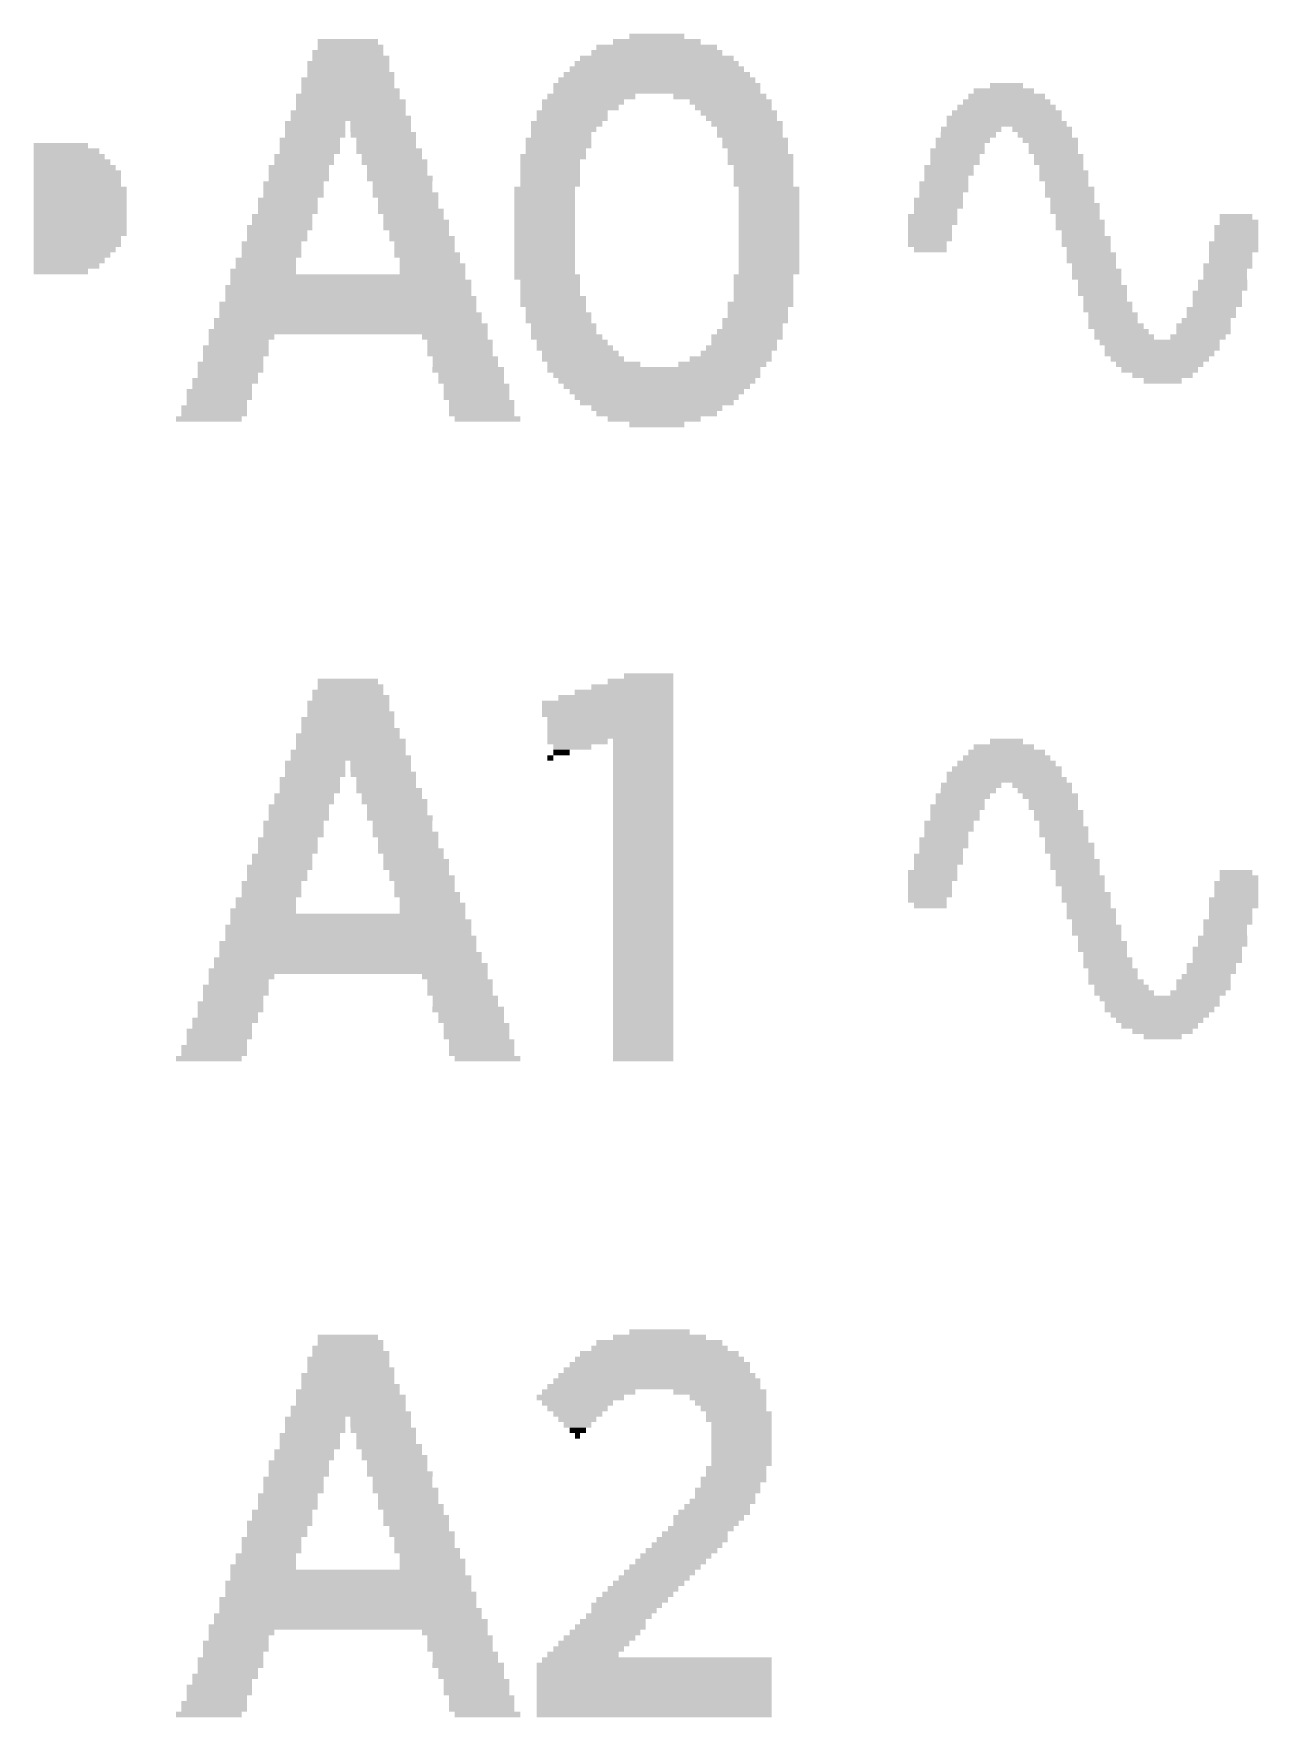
# Model space of a CAD drawing. Extents: x -50 to 50, y -28 to 28.
# Drawn here: x -7.38 to -2.63, y 6.21 to 12.73 of the extents above; entities that cross this region are included whole.
import ezdxf

# ---------------------------------------------------------------- set-up
doc = ezdxf.new("R2010")
doc.units = 0
doc.layers.add('200', color=132, linetype='CONTINUOUS')

# ---------------------------------------------------------------- blocks, each defined once
blk = doc.blocks.new('RECT')
blk.add_solid([(-0.5, -0.5), (0.5, -0.5), (-0.5, 0.5), (0.5, 0.5)])

msp = doc.modelspace()

# ---------------------------------------------------------------- block references
at = {"layer": '200'}
for p, xscale, yscale in [((-4.9632, 12.7212), 0.2134, 0.0211), ((-6.1595, 12.6577), 0.2743, 0.0211), ((-6.1595, 12.7), 0.2337, 0.0213), ((-6.1493, 12.6788), 0.254, 0.0211), ((-4.9632, 12.6577), 0.508, 0.0211), ((-4.9632, 12.6788), 0.4674, 0.0211), ((-4.9632, 12.7), 0.3404, 0.0213), ((-6.1582, 12.6153), 0.3175, 0.0211), ((-6.1582, 12.5942), 0.3175, 0.0211), ((-6.1481, 12.573), 0.3378, 0.0213), ((-6.1481, 12.6365), 0.2972, 0.0213), ((-4.9632, 12.573), 0.7214, 0.0213), ((-4.9632, 12.5942), 0.6756, 0.0211), ((-4.9632, 12.6153), 0.635, 0.0211), ((-4.9632, 12.6365), 0.5944, 0.0213), ((-6.1595, 12.5518), 0.3607, 0.0211), ((-6.1595, 12.5307), 0.3607, 0.0211), ((-6.1493, 12.5095), 0.381, 0.0213), ((-4.9632, 12.5307), 0.8026, 0.0211), ((-4.9632, 12.5095), 0.8026, 0.0213), ((-4.9632, 12.5518), 0.762, 0.0211), ((-3.6195, 12.5095), 0.2337, 0.0213), ((-3.6093, 12.5307), 0.127, 0.0211), ((-6.1595, 12.4883), 0.4013, 0.0211), ((-6.1481, 12.4672), 0.4242, 0.0211), ((-6.1481, 12.446), 0.4242, 0.0213), ((-5.2489, 12.4672), 0.3175, 0.0211), ((-5.2591, 12.446), 0.2972, 0.0213), ((-5.2172, 12.4883), 0.3404, 0.0211), ((-4.7193, 12.4883), 0.3607, 0.0211), ((-4.6774, 12.4672), 0.3175, 0.0211), ((-4.6673, 12.446), 0.2972, 0.0213), ((-3.6093, 12.446), 0.381, 0.0213), ((-3.6081, 12.4672), 0.3378, 0.0211), ((-3.6081, 12.4883), 0.2972, 0.0211), ((-6.2865, 12.3825), 0.2337, 0.0213), ((-6.1481, 12.4037), 0.4648, 0.0211), ((-6.1582, 12.4248), 0.4445, 0.0211), ((-6.0325, 12.3825), 0.2337, 0.0213), ((-5.3124, 12.3825), 0.2769, 0.0213), ((-5.2908, 12.4248), 0.2743, 0.0211), ((-5.2908, 12.4037), 0.2743, 0.0211), ((-4.6457, 12.4248), 0.2946, 0.0211), ((-4.6355, 12.4037), 0.2743, 0.0211), ((-4.6139, 12.3825), 0.2769, 0.0213), ((-3.6081, 12.3825), 0.4648, 0.0213), ((-3.6182, 12.4037), 0.4445, 0.0211), ((-3.6081, 12.4248), 0.4242, 0.0211), ((-6.3068, 12.319), 0.2337, 0.0213), ((-6.2865, 12.3613), 0.2337, 0.0211), ((-6.2865, 12.3402), 0.2337, 0.0211), ((-6.0325, 12.3613), 0.2337, 0.0211), ((-6.0223, 12.3402), 0.254, 0.0211), ((-6.0109, 12.319), 0.2311, 0.0213), ((-5.3442, 12.319), 0.254, 0.0213), ((-5.3238, 12.3613), 0.254, 0.0211), ((-5.334, 12.3402), 0.2337, 0.0211), ((-4.6025, 12.3613), 0.254, 0.0211), ((-4.6025, 12.3402), 0.254, 0.0211), ((-4.5822, 12.319), 0.254, 0.0213), ((-3.7783, 12.319), 0.2108, 0.0213), ((-3.7465, 12.3613), 0.2337, 0.0211), ((-3.7567, 12.3402), 0.2134, 0.0211), ((-3.4709, 12.3613), 0.2311, 0.0211), ((-3.4607, 12.3402), 0.2108, 0.0211), ((-3.4392, 12.319), 0.2134, 0.0213), ((-7.2708, 12.2978), 0.2108, 0.0211), ((-7.2492, 12.2767), 0.254, 0.0211), ((-7.239, 12.2555), 0.2743, 0.0213), ((-6.3284, 12.2555), 0.2311, 0.0213), ((-6.3068, 12.2978), 0.2337, 0.0211), ((-6.3068, 12.2767), 0.2337, 0.0211), ((-6.0109, 12.2978), 0.2311, 0.0211), ((-5.9995, 12.2767), 0.254, 0.0211), ((-5.9893, 12.2555), 0.2337, 0.0213), ((-5.3645, 12.2555), 0.254, 0.0213), ((-5.3442, 12.2978), 0.254, 0.0211), ((-5.3543, 12.2767), 0.2337, 0.0211), ((-4.5822, 12.2978), 0.254, 0.0211), ((-4.572, 12.2767), 0.2337, 0.0211), ((-4.5618, 12.2555), 0.254, 0.0213), ((-3.7986, 12.2767), 0.2108, 0.0211), ((-3.8087, 12.2555), 0.1905, 0.0213), ((-3.7884, 12.2978), 0.1905, 0.0211), ((-3.4277, 12.2978), 0.1905, 0.0211), ((-3.4277, 12.2767), 0.1905, 0.0211), ((-3.4074, 12.2555), 0.1905, 0.0213), ((-7.2276, 12.2343), 0.2972, 0.0211), ((-7.2073, 12.192), 0.3378, 0.0213), ((-7.2174, 12.2132), 0.3175, 0.0211), ((-6.35, 12.2132), 0.2337, 0.0211), ((-6.35, 12.192), 0.2337, 0.0213), ((-6.3284, 12.2343), 0.2311, 0.0211), ((-5.9792, 12.2343), 0.254, 0.0211), ((-5.969, 12.2132), 0.2337, 0.0211), ((-5.969, 12.192), 0.2337, 0.0213), ((-5.3759, 12.2343), 0.2311, 0.0211), ((-5.3759, 12.2132), 0.2311, 0.0211), ((-5.3759, 12.192), 0.2311, 0.0213), ((-4.5618, 12.2343), 0.254, 0.0211), ((-4.5504, 12.2132), 0.2311, 0.0211), ((-4.5504, 12.192), 0.2311, 0.0213), ((-3.8316, 12.2132), 0.1905, 0.0211), ((-3.8316, 12.192), 0.1905, 0.0213), ((-3.8087, 12.2343), 0.1905, 0.0211), ((-3.4074, 12.2343), 0.1905, 0.0211), ((-3.3973, 12.2132), 0.1702, 0.0211), ((-3.3871, 12.192), 0.1905, 0.0213), ((-7.2073, 12.1708), 0.3378, 0.0211), ((-7.2073, 12.1497), 0.3378, 0.0211), ((-7.1958, 12.1285), 0.3607, 0.0213), ((-6.3703, 12.1497), 0.2337, 0.0211), ((-6.3703, 12.1285), 0.2337, 0.0213), ((-6.35, 12.1708), 0.2337, 0.0211), ((-5.9588, 12.1708), 0.254, 0.0211), ((-5.9474, 12.1497), 0.2311, 0.0211), ((-5.9474, 12.1285), 0.2311, 0.0213), ((-5.3975, 12.1285), 0.2337, 0.0213), ((-5.3759, 12.1708), 0.2311, 0.0211), ((-5.3759, 12.1497), 0.2311, 0.0211), ((-4.5504, 12.1708), 0.2311, 0.0211), ((-4.5504, 12.1497), 0.2311, 0.0211), ((-4.5288, 12.1285), 0.2337, 0.0213), ((-3.8519, 12.1497), 0.1905, 0.0211), ((-3.8519, 12.1285), 0.1905, 0.0213), ((-3.8418, 12.1708), 0.1702, 0.0211), ((-3.3871, 12.1708), 0.1905, 0.0211), ((-3.3757, 12.1497), 0.1676, 0.0211), ((-3.3642, 12.1285), 0.1905, 0.0213), ((-7.1958, 12.1073), 0.3607, 0.0211), ((-7.1958, 12.0862), 0.3607, 0.0211), ((-7.1958, 12.065), 0.3607, 0.0213), ((-6.3919, 12.0862), 0.2311, 0.0211), ((-6.3919, 12.065), 0.2311, 0.0213), ((-6.3703, 12.1073), 0.2337, 0.0211), ((-5.936, 12.1073), 0.254, 0.0211), ((-5.9258, 12.0862), 0.2337, 0.0211), ((-5.9258, 12.065), 0.2337, 0.0213), ((-5.3975, 12.1073), 0.2337, 0.0211), ((-5.3975, 12.0862), 0.2337, 0.0211), ((-5.3975, 12.065), 0.2337, 0.0213), ((-4.5288, 12.1073), 0.2337, 0.0211), ((-4.5288, 12.0862), 0.2337, 0.0211), ((-4.5288, 12.065), 0.2337, 0.0213), ((-3.8722, 12.0862), 0.1905, 0.0211), ((-3.8722, 12.065), 0.1905, 0.0213), ((-3.8621, 12.1073), 0.1702, 0.0211), ((-3.3642, 12.1073), 0.1905, 0.0211), ((-3.3541, 12.0862), 0.1702, 0.0211), ((-3.3439, 12.065), 0.1905, 0.0213), ((-7.1958, 12.0438), 0.3607, 0.0211), ((-7.1958, 12.0227), 0.3607, 0.0211), ((-7.1958, 12.0015), 0.3607, 0.0213), ((-6.4135, 12.0227), 0.2337, 0.0211), ((-6.4135, 12.0015), 0.2337, 0.0213), ((-6.3919, 12.0438), 0.2311, 0.0211), ((-5.9157, 12.0438), 0.254, 0.0211), ((-5.9055, 12.0227), 0.2337, 0.0211), ((-5.8953, 12.0015), 0.254, 0.0213), ((-5.3975, 12.0438), 0.2337, 0.0211), ((-5.3975, 12.0227), 0.2337, 0.0211), ((-5.3975, 12.0015), 0.2337, 0.0213), ((-4.5288, 12.0438), 0.2337, 0.0211), ((-4.5288, 12.0227), 0.2337, 0.0211), ((-4.5288, 12.0015), 0.2337, 0.0213), ((-3.8951, 12.0227), 0.1905, 0.0211), ((-3.8951, 12.0015), 0.1905, 0.0213), ((-3.8837, 12.0438), 0.1676, 0.0211), ((-3.3439, 12.0438), 0.1905, 0.0211), ((-3.3338, 12.0227), 0.1702, 0.0211), ((-3.3236, 12.0015), 0.1905, 0.0213), ((-2.7203, 12.0227), 0.127, 0.0211), ((-2.7089, 12.0015), 0.1499, 0.0213), ((-7.2073, 11.938), 0.3378, 0.0213), ((-7.1958, 11.9803), 0.3607, 0.0211), ((-7.1958, 11.9592), 0.3607, 0.0211), ((-6.4237, 11.9803), 0.254, 0.0211), ((-6.4338, 11.9592), 0.2337, 0.0211), ((-6.4338, 11.938), 0.2337, 0.0213), ((-5.8953, 11.9803), 0.254, 0.0211), ((-5.8725, 11.938), 0.254, 0.0213), ((-5.8839, 11.9592), 0.2311, 0.0211), ((-5.3975, 11.9803), 0.2337, 0.0211), ((-5.3975, 11.9592), 0.2337, 0.0211), ((-5.3975, 11.938), 0.2337, 0.0213), ((-4.5288, 11.9803), 0.2337, 0.0211), ((-4.5288, 11.9592), 0.2337, 0.0211), ((-4.5288, 11.938), 0.2337, 0.0213), ((-3.9053, 11.9803), 0.1702, 0.0211), ((-3.9053, 11.9592), 0.1702, 0.0211), ((-3.9053, 11.938), 0.1702, 0.0213), ((-3.3236, 11.9803), 0.1905, 0.0211), ((-3.3122, 11.9592), 0.1676, 0.0211), ((-3.3007, 11.938), 0.1905, 0.0213), ((-2.7191, 11.9803), 0.1702, 0.0211), ((-2.7191, 11.9592), 0.1702, 0.0211), ((-2.7191, 11.938), 0.1702, 0.0213), ((-7.2073, 11.9168), 0.3378, 0.0211), ((-7.2276, 11.8745), 0.2972, 0.0213), ((-7.2174, 11.8957), 0.3175, 0.0211), ((-6.4554, 11.9168), 0.2311, 0.0211), ((-6.4554, 11.8957), 0.2311, 0.0211), ((-6.4554, 11.8745), 0.2311, 0.0213), ((-5.8623, 11.9168), 0.2337, 0.0211), ((-5.8623, 11.8957), 0.2337, 0.0211), ((-5.8522, 11.8745), 0.254, 0.0213), ((-5.3975, 11.9168), 0.2337, 0.0211), ((-5.3975, 11.8957), 0.2337, 0.0211), ((-5.3975, 11.8745), 0.2337, 0.0213), ((-4.5288, 11.9168), 0.2337, 0.0211), ((-4.5288, 11.8957), 0.2337, 0.0211), ((-4.5288, 11.8745), 0.2337, 0.0213), ((-3.9154, 11.9168), 0.1499, 0.0211), ((-3.904, 11.8957), 0.127, 0.0211), ((-3.3007, 11.9168), 0.1905, 0.0211), ((-3.2906, 11.8957), 0.1702, 0.0211), ((-3.2804, 11.8745), 0.1905, 0.0213), ((-2.7292, 11.9168), 0.1905, 0.0211), ((-2.7292, 11.8957), 0.1905, 0.0211), ((-2.7407, 11.8745), 0.1676, 0.0213), ((-7.2492, 11.8322), 0.254, 0.0211), ((-7.2708, 11.811), 0.2108, 0.0213), ((-7.239, 11.8533), 0.2743, 0.0211), ((-6.4872, 11.811), 0.254, 0.0213), ((-6.1595, 11.7898), 0.9093, 0.0211), ((-6.477, 11.8533), 0.2337, 0.0211), ((-6.477, 11.8322), 0.2337, 0.0211), ((-5.842, 11.8533), 0.2337, 0.0211), ((-5.8318, 11.8322), 0.254, 0.0211), ((-5.8318, 11.811), 0.254, 0.0213), ((-5.3975, 11.8533), 0.2337, 0.0211), ((-5.3975, 11.8322), 0.2337, 0.0211), ((-5.3975, 11.811), 0.2337, 0.0213), ((-5.3873, 11.7898), 0.254, 0.0211), ((-4.5504, 11.7898), 0.2311, 0.0211), ((-4.5288, 11.8533), 0.2337, 0.0211), ((-4.5288, 11.8322), 0.2337, 0.0211), ((-4.5288, 11.811), 0.2337, 0.0213), ((-3.2804, 11.8533), 0.1905, 0.0211), ((-3.2703, 11.8322), 0.1702, 0.0211), ((-3.2601, 11.811), 0.1905, 0.0213), ((-3.2601, 11.7898), 0.1905, 0.0211), ((-2.7521, 11.8322), 0.1905, 0.0211), ((-2.7623, 11.811), 0.1702, 0.0213), ((-2.7623, 11.7898), 0.1702, 0.0211), ((-2.7407, 11.8533), 0.1676, 0.0211), ((-6.1582, 11.7475), 0.9525, 0.0213), ((-6.1582, 11.7263), 0.9525, 0.0211), ((-6.1481, 11.7687), 0.9322, 0.0211), ((-5.3759, 11.7687), 0.2311, 0.0211), ((-5.3759, 11.7475), 0.2311, 0.0213), ((-5.3759, 11.7263), 0.2311, 0.0211), ((-4.5504, 11.7687), 0.2311, 0.0211), ((-4.5504, 11.7475), 0.2311, 0.0213), ((-4.5504, 11.7263), 0.2311, 0.0211), ((-3.2487, 11.7687), 0.1676, 0.0211), ((-3.2372, 11.7475), 0.1905, 0.0213), ((-3.2372, 11.7263), 0.1905, 0.0211), ((-2.7927, 11.7263), 0.1905, 0.0211), ((-2.7724, 11.7687), 0.1905, 0.0211), ((-2.7724, 11.7475), 0.1905, 0.0213), ((-6.1595, 11.684), 0.9957, 0.0213), ((-6.1595, 11.6628), 0.9957, 0.0211), ((-6.1481, 11.7052), 0.9728, 0.0211), ((-5.3645, 11.7052), 0.254, 0.0211), ((-5.3645, 11.684), 0.254, 0.0213), ((-5.3543, 11.6628), 0.2337, 0.0211), ((-4.572, 11.6628), 0.2337, 0.0211), ((-4.5618, 11.684), 0.254, 0.0213), ((-4.5504, 11.7052), 0.2311, 0.0211), ((-3.2271, 11.7052), 0.1702, 0.0211), ((-3.2169, 11.684), 0.1905, 0.0213), ((-3.2169, 11.6628), 0.1905, 0.0211), ((-2.8156, 11.6628), 0.1905, 0.0211), ((-2.7927, 11.7052), 0.1905, 0.0211), ((-2.7927, 11.684), 0.1905, 0.0213), ((-6.1595, 11.6205), 1.0363, 0.0213), ((-6.1481, 11.5993), 1.0592, 0.0211), ((-6.1493, 11.6417), 1.016, 0.0211), ((-5.3442, 11.6417), 0.254, 0.0211), ((-5.3442, 11.6205), 0.254, 0.0213), ((-5.3238, 11.5993), 0.254, 0.0211), ((-4.5822, 11.6205), 0.254, 0.0213), ((-4.5923, 11.5993), 0.2337, 0.0211), ((-4.572, 11.6417), 0.2337, 0.0211), ((-3.1966, 11.6417), 0.1905, 0.0211), ((-3.1966, 11.6205), 0.1905, 0.0213), ((-3.1852, 11.5993), 0.2134, 0.0211), ((-2.8461, 11.5993), 0.2108, 0.0211), ((-2.8359, 11.6205), 0.1905, 0.0213), ((-2.8156, 11.6417), 0.1905, 0.0211), ((-6.571, 11.557), 0.254, 0.0213), ((-6.1582, 11.5782), 1.0795, 0.0211), ((-6.5824, 11.5358), 0.2311, 0.0211), ((-5.7455, 11.557), 0.254, 0.0213), ((-5.7252, 11.5358), 0.254, 0.0211), ((-5.3238, 11.5782), 0.254, 0.0211), ((-5.3124, 11.557), 0.2769, 0.0213), ((-5.2908, 11.5358), 0.2743, 0.0211), ((-4.6139, 11.557), 0.2769, 0.0213), ((-4.6253, 11.5358), 0.254, 0.0211), ((-4.6025, 11.5782), 0.254, 0.0211), ((-3.1636, 11.5782), 0.2108, 0.0211), ((-3.1534, 11.557), 0.2311, 0.0213), ((-3.0163, 11.5358), 0.4648, 0.0211), ((-2.8677, 11.557), 0.2134, 0.0213), ((-2.8461, 11.5782), 0.2108, 0.0211), ((-6.604, 11.4723), 0.2337, 0.0211), ((-6.5938, 11.5147), 0.254, 0.0211), ((-6.5938, 11.4935), 0.254, 0.0213), ((-5.7252, 11.5147), 0.254, 0.0211), ((-5.7252, 11.4935), 0.254, 0.0213), ((-5.7048, 11.4723), 0.254, 0.0211), ((-5.2807, 11.5147), 0.2946, 0.0211), ((-5.2591, 11.4935), 0.2972, 0.0213), ((-5.2489, 11.4723), 0.3175, 0.0211), ((-4.6774, 11.4723), 0.3175, 0.0211), ((-4.6558, 11.4935), 0.2743, 0.0213), ((-4.6355, 11.5147), 0.2743, 0.0211), ((-3.0163, 11.4935), 0.4242, 0.0213), ((-3.0061, 11.5147), 0.4445, 0.0211), ((-3.015, 11.4723), 0.381, 0.0211), ((-6.6142, 11.4512), 0.254, 0.0211), ((-6.6142, 11.43), 0.254, 0.0213), ((-6.6243, 11.4088), 0.2337, 0.0211), ((-5.7048, 11.4512), 0.254, 0.0211), ((-5.6934, 11.43), 0.2769, 0.0213), ((-5.682, 11.4088), 0.254, 0.0211), ((-5.207, 11.4512), 0.3607, 0.0211), ((-4.9746, 11.43), 0.8255, 0.0213), ((-4.9632, 11.4088), 0.8026, 0.0211), ((-4.7092, 11.4512), 0.3404, 0.0211), ((-3.0163, 11.4512), 0.3378, 0.0211), ((-3.0163, 11.43), 0.2972, 0.0213), ((-3.0048, 11.4088), 0.2337, 0.0211), ((-6.6573, 11.3453), 0.254, 0.0211), ((-6.6345, 11.3877), 0.254, 0.0211), ((-6.6459, 11.3665), 0.2311, 0.0213), ((-5.682, 11.3877), 0.254, 0.0211), ((-5.6617, 11.3665), 0.254, 0.0213), ((-5.6617, 11.3453), 0.254, 0.0211), ((-4.9632, 11.3877), 0.762, 0.0211), ((-4.9632, 11.3665), 0.7214, 0.0213), ((-4.9632, 11.3453), 0.6756, 0.0211), ((-3.0048, 11.3877), 0.1473, 0.0211), ((-6.6777, 11.2818), 0.254, 0.0211), ((-6.6675, 11.303), 0.2337, 0.0213), ((-6.6573, 11.3242), 0.254, 0.0211), ((-5.6617, 11.3242), 0.254, 0.0211), ((-5.6413, 11.303), 0.254, 0.0213), ((-5.6413, 11.2818), 0.254, 0.0211), ((-4.9632, 11.3242), 0.635, 0.0211), ((-4.9632, 11.303), 0.5944, 0.0213), ((-4.9632, 11.2818), 0.508, 0.0211), ((-6.698, 11.2395), 0.254, 0.0213), ((-6.6777, 11.2607), 0.254, 0.0211), ((-5.6413, 11.2607), 0.254, 0.0211), ((-5.6185, 11.2395), 0.254, 0.0213), ((-4.9632, 11.2607), 0.4674, 0.0211), ((-4.9733, 11.2395), 0.3607, 0.0213), ((-4.9632, 11.2183), 0.2134, 0.0211), ((-4.9949, 10.2447), 0.1905, 0.0211), ((-6.1595, 10.1812), 0.2743, 0.0211), ((-6.1481, 10.16), 0.2972, 0.0213), ((-6.1595, 10.2235), 0.2337, 0.0213), ((-6.1493, 10.2023), 0.254, 0.0211), ((-5.1219, 10.16), 0.4445, 0.0213), ((-5.0902, 10.1812), 0.381, 0.0211), ((-5.0584, 10.2023), 0.3175, 0.0211), ((-5.0267, 10.2235), 0.254, 0.0213), ((-6.1582, 10.1388), 0.3175, 0.0211), ((-6.1582, 10.1177), 0.3175, 0.0211), ((-6.1481, 10.0965), 0.3378, 0.0213), ((-5.1537, 10.1388), 0.508, 0.0211), ((-5.1537, 10.1177), 0.508, 0.0211), ((-5.1537, 10.0965), 0.508, 0.0213), ((-6.1595, 10.0753), 0.3607, 0.0211), ((-6.1595, 10.0542), 0.3607, 0.0211), ((-6.1493, 10.033), 0.381, 0.0213), ((-5.1435, 10.0753), 0.4877, 0.0211), ((-5.1435, 10.0542), 0.4877, 0.0211), ((-5.1435, 10.033), 0.4877, 0.0213), ((-6.1595, 10.0118), 0.4013, 0.0211), ((-6.1481, 9.9907), 0.4242, 0.0211), ((-6.1481, 9.9695), 0.4242, 0.0213), ((-5.1435, 10.0118), 0.4877, 0.0211), ((-5.2705, 9.9907), 0.2337, 0.0211), ((-5.2908, 9.9695), 0.1473, 0.0213), ((-5.0165, 9.9907), 0.2337, 0.0211), ((-5.0165, 9.9695), 0.2337, 0.0213), ((-3.6195, 9.9695), 0.2337, 0.0213), ((-3.6093, 9.9907), 0.127, 0.0211), ((-6.2865, 9.906), 0.2337, 0.0213), ((-6.1481, 9.9272), 0.4648, 0.0211), ((-6.1582, 9.9483), 0.4445, 0.0211), ((-6.0325, 9.906), 0.2337, 0.0213), ((-5.3759, 9.9272), 0.0229, 0.0211), ((-5.3327, 9.9483), 0.0635, 0.0211), ((-5.0165, 9.9483), 0.2337, 0.0211), ((-5.0165, 9.9272), 0.2337, 0.0211), ((-5.0165, 9.906), 0.2337, 0.0213), ((-3.6093, 9.906), 0.381, 0.0213), ((-3.6081, 9.9272), 0.3378, 0.0211), ((-3.6081, 9.9483), 0.2972, 0.0211), ((-6.3068, 9.8425), 0.2337, 0.0213), ((-6.2865, 9.8848), 0.2337, 0.0211), ((-6.2865, 9.8637), 0.2337, 0.0211), ((-6.0325, 9.8848), 0.2337, 0.0211), ((-6.0223, 9.8637), 0.254, 0.0211), ((-6.0109, 9.8425), 0.2311, 0.0213), ((-5.0165, 9.8848), 0.2337, 0.0211), ((-5.0165, 9.8637), 0.2337, 0.0211), ((-5.0165, 9.8425), 0.2337, 0.0213), ((-3.6081, 9.8425), 0.4648, 0.0213), ((-3.6182, 9.8637), 0.4445, 0.0211), ((-3.6081, 9.8848), 0.4242, 0.0211), ((-6.3284, 9.779), 0.2311, 0.0213), ((-6.3068, 9.8213), 0.2337, 0.0211), ((-6.3068, 9.8002), 0.2337, 0.0211), ((-6.0109, 9.8213), 0.2311, 0.0211), ((-5.9995, 9.8002), 0.254, 0.0211), ((-5.9893, 9.779), 0.2337, 0.0213), ((-5.0165, 9.8213), 0.2337, 0.0211), ((-5.0165, 9.8002), 0.2337, 0.0211), ((-5.0165, 9.779), 0.2337, 0.0213), ((-3.7783, 9.779), 0.2108, 0.0213), ((-3.7465, 9.8213), 0.2337, 0.0211), ((-3.7567, 9.8002), 0.2134, 0.0211), ((-3.4709, 9.8213), 0.2311, 0.0211), ((-3.4607, 9.8002), 0.2108, 0.0211), ((-3.4392, 9.779), 0.2134, 0.0213), ((-6.35, 9.7367), 0.2337, 0.0211), ((-6.35, 9.7155), 0.2337, 0.0213), ((-6.3284, 9.7578), 0.2311, 0.0211), ((-5.9792, 9.7578), 0.254, 0.0211), ((-5.969, 9.7367), 0.2337, 0.0211), ((-5.969, 9.7155), 0.2337, 0.0213), ((-5.0165, 9.7578), 0.2337, 0.0211), ((-5.0165, 9.7367), 0.2337, 0.0211), ((-5.0165, 9.7155), 0.2337, 0.0213), ((-3.7986, 9.7367), 0.2108, 0.0211), ((-3.8087, 9.7155), 0.1905, 0.0213), ((-3.7884, 9.7578), 0.1905, 0.0211), ((-3.4277, 9.7578), 0.1905, 0.0211), ((-3.4277, 9.7367), 0.1905, 0.0211), ((-3.4074, 9.7155), 0.1905, 0.0213), ((-6.3703, 9.6732), 0.2337, 0.0211), ((-6.3703, 9.652), 0.2337, 0.0213), ((-6.35, 9.6943), 0.2337, 0.0211), ((-5.9588, 9.6943), 0.254, 0.0211), ((-5.9474, 9.6732), 0.2311, 0.0211), ((-5.9474, 9.652), 0.2311, 0.0213), ((-5.0165, 9.6943), 0.2337, 0.0211), ((-5.0165, 9.6732), 0.2337, 0.0211), ((-5.0165, 9.652), 0.2337, 0.0213), ((-3.8316, 9.6732), 0.1905, 0.0211), ((-3.8316, 9.652), 0.1905, 0.0213), ((-3.8087, 9.6943), 0.1905, 0.0211), ((-3.4074, 9.6943), 0.1905, 0.0211), ((-3.3973, 9.6732), 0.1702, 0.0211), ((-3.3871, 9.652), 0.1905, 0.0213), ((-6.3919, 9.6097), 0.2311, 0.0211), ((-6.3919, 9.5885), 0.2311, 0.0213), ((-6.3703, 9.6308), 0.2337, 0.0211), ((-5.936, 9.6308), 0.254, 0.0211), ((-5.9258, 9.6097), 0.2337, 0.0211), ((-5.9258, 9.5885), 0.2337, 0.0213), ((-5.0165, 9.6308), 0.2337, 0.0211), ((-5.0165, 9.6097), 0.2337, 0.0211), ((-5.0165, 9.5885), 0.2337, 0.0213), ((-3.8519, 9.6097), 0.1905, 0.0211), ((-3.8519, 9.5885), 0.1905, 0.0213), ((-3.8418, 9.6308), 0.1702, 0.0211), ((-3.3871, 9.6308), 0.1905, 0.0211), ((-3.3757, 9.6097), 0.1676, 0.0211), ((-3.3642, 9.5885), 0.1905, 0.0213), ((-6.4135, 9.5462), 0.2337, 0.0211), ((-6.4135, 9.525), 0.2337, 0.0213), ((-6.3919, 9.5673), 0.2311, 0.0211), ((-5.9157, 9.5673), 0.254, 0.0211), ((-5.9055, 9.5462), 0.2337, 0.0211), ((-5.8953, 9.525), 0.254, 0.0213), ((-5.0165, 9.5673), 0.2337, 0.0211), ((-5.0165, 9.5462), 0.2337, 0.0211), ((-5.0165, 9.525), 0.2337, 0.0213), ((-3.8722, 9.5462), 0.1905, 0.0211), ((-3.8722, 9.525), 0.1905, 0.0213), ((-3.8621, 9.5673), 0.1702, 0.0211), ((-3.3642, 9.5673), 0.1905, 0.0211), ((-3.3541, 9.5462), 0.1702, 0.0211), ((-3.3439, 9.525), 0.1905, 0.0213), ((-6.4237, 9.5038), 0.254, 0.0211), ((-6.4338, 9.4827), 0.2337, 0.0211), ((-6.4338, 9.4615), 0.2337, 0.0213), ((-5.8953, 9.5038), 0.254, 0.0211), ((-5.8725, 9.4615), 0.254, 0.0213), ((-5.8839, 9.4827), 0.2311, 0.0211), ((-5.0165, 9.5038), 0.2337, 0.0211), ((-5.0165, 9.4827), 0.2337, 0.0211), ((-5.0165, 9.4615), 0.2337, 0.0213), ((-3.8951, 9.4827), 0.1905, 0.0211), ((-3.8951, 9.4615), 0.1905, 0.0213), ((-3.8837, 9.5038), 0.1676, 0.0211), ((-3.3439, 9.5038), 0.1905, 0.0211), ((-3.3338, 9.4827), 0.1702, 0.0211), ((-3.3236, 9.4615), 0.1905, 0.0213), ((-2.7203, 9.4827), 0.127, 0.0211), ((-2.7089, 9.4615), 0.1499, 0.0213), ((-6.4554, 9.4403), 0.2311, 0.0211), ((-6.4554, 9.4192), 0.2311, 0.0211), ((-6.4554, 9.398), 0.2311, 0.0213), ((-5.8623, 9.4403), 0.2337, 0.0211), ((-5.8623, 9.4192), 0.2337, 0.0211), ((-5.8522, 9.398), 0.254, 0.0213), ((-5.0165, 9.4403), 0.2337, 0.0211), ((-5.0165, 9.4192), 0.2337, 0.0211), ((-5.0165, 9.398), 0.2337, 0.0213), ((-3.9053, 9.4403), 0.1702, 0.0211), ((-3.9053, 9.4192), 0.1702, 0.0211), ((-3.9053, 9.398), 0.1702, 0.0213), ((-3.3236, 9.4403), 0.1905, 0.0211), ((-3.3122, 9.4192), 0.1676, 0.0211), ((-3.3007, 9.398), 0.1905, 0.0213), ((-2.7191, 9.4403), 0.1702, 0.0211), ((-2.7191, 9.4192), 0.1702, 0.0211), ((-2.7191, 9.398), 0.1702, 0.0213), ((-6.4872, 9.3345), 0.254, 0.0213), ((-6.1595, 9.3133), 0.9093, 0.0211), ((-6.477, 9.3768), 0.2337, 0.0211), ((-6.477, 9.3557), 0.2337, 0.0211), ((-5.842, 9.3768), 0.2337, 0.0211), ((-5.8318, 9.3557), 0.254, 0.0211), ((-5.8318, 9.3345), 0.254, 0.0213), ((-5.0165, 9.3768), 0.2337, 0.0211), ((-5.0165, 9.3557), 0.2337, 0.0211), ((-5.0165, 9.3345), 0.2337, 0.0213), ((-5.0165, 9.3133), 0.2337, 0.0211), ((-3.9154, 9.3768), 0.1499, 0.0211), ((-3.904, 9.3557), 0.127, 0.0211), ((-3.3007, 9.3768), 0.1905, 0.0211), ((-3.2906, 9.3557), 0.1702, 0.0211), ((-3.2804, 9.3345), 0.1905, 0.0213), ((-3.2804, 9.3133), 0.1905, 0.0211), ((-2.7292, 9.3768), 0.1905, 0.0211), ((-2.7292, 9.3557), 0.1905, 0.0211), ((-2.7407, 9.3345), 0.1676, 0.0213), ((-2.7407, 9.3133), 0.1676, 0.0211), ((-6.1582, 9.271), 0.9525, 0.0213), ((-6.1582, 9.2498), 0.9525, 0.0211), ((-6.1481, 9.2922), 0.9322, 0.0211), ((-5.0165, 9.2922), 0.2337, 0.0211), ((-5.0165, 9.271), 0.2337, 0.0213), ((-5.0165, 9.2498), 0.2337, 0.0211), ((-3.2703, 9.2922), 0.1702, 0.0211), ((-3.2601, 9.271), 0.1905, 0.0213), ((-3.2601, 9.2498), 0.1905, 0.0211), ((-2.7521, 9.2922), 0.1905, 0.0211), ((-2.7623, 9.271), 0.1702, 0.0213), ((-2.7623, 9.2498), 0.1702, 0.0211), ((-6.1595, 9.2075), 0.9957, 0.0213), ((-6.1595, 9.1863), 0.9957, 0.0211), ((-6.1481, 9.2287), 0.9728, 0.0211), ((-5.0165, 9.2287), 0.2337, 0.0211), ((-5.0165, 9.2075), 0.2337, 0.0213), ((-5.0165, 9.1863), 0.2337, 0.0211), ((-3.2487, 9.2287), 0.1676, 0.0211), ((-3.2372, 9.2075), 0.1905, 0.0213), ((-3.2372, 9.1863), 0.1905, 0.0211), ((-2.7927, 9.1863), 0.1905, 0.0211), ((-2.7724, 9.2287), 0.1905, 0.0211), ((-2.7724, 9.2075), 0.1905, 0.0213), ((-6.1595, 9.144), 1.0363, 0.0213), ((-6.1481, 9.1228), 1.0592, 0.0211), ((-6.1493, 9.1652), 1.016, 0.0211), ((-5.0165, 9.1652), 0.2337, 0.0211), ((-5.0165, 9.144), 0.2337, 0.0213), ((-5.0165, 9.1228), 0.2337, 0.0211), ((-3.2271, 9.1652), 0.1702, 0.0211), ((-3.2169, 9.144), 0.1905, 0.0213), ((-3.2169, 9.1228), 0.1905, 0.0211), ((-2.8156, 9.1228), 0.1905, 0.0211), ((-2.7927, 9.1652), 0.1905, 0.0211), ((-2.7927, 9.144), 0.1905, 0.0213), ((-6.571, 9.0805), 0.254, 0.0213), ((-6.1582, 9.1017), 1.0795, 0.0211), ((-6.5824, 9.0593), 0.2311, 0.0211), ((-5.7455, 9.0805), 0.254, 0.0213), ((-5.7252, 9.0593), 0.254, 0.0211), ((-5.0165, 9.1017), 0.2337, 0.0211), ((-5.0165, 9.0805), 0.2337, 0.0213), ((-5.0165, 9.0593), 0.2337, 0.0211), ((-3.1966, 9.1017), 0.1905, 0.0211), ((-3.1966, 9.0805), 0.1905, 0.0213), ((-3.1852, 9.0593), 0.2134, 0.0211), ((-2.8461, 9.0593), 0.2108, 0.0211), ((-2.8359, 9.0805), 0.1905, 0.0213), ((-2.8156, 9.1017), 0.1905, 0.0211), ((-6.604, 8.9958), 0.2337, 0.0211), ((-6.5938, 9.0382), 0.254, 0.0211), ((-6.5938, 9.017), 0.254, 0.0213), ((-5.7252, 9.0382), 0.254, 0.0211), ((-5.7252, 9.017), 0.254, 0.0213), ((-5.7048, 8.9958), 0.254, 0.0211), ((-5.0165, 9.0382), 0.2337, 0.0211), ((-5.0165, 9.017), 0.2337, 0.0213), ((-5.0165, 8.9958), 0.2337, 0.0211), ((-3.1636, 9.0382), 0.2108, 0.0211), ((-3.1534, 9.017), 0.2311, 0.0213), ((-3.0163, 8.9958), 0.4648, 0.0211), ((-2.8677, 9.017), 0.2134, 0.0213), ((-2.8461, 9.0382), 0.2108, 0.0211), ((-6.6142, 8.9747), 0.254, 0.0211), ((-6.6142, 8.9535), 0.254, 0.0213), ((-6.6243, 8.9323), 0.2337, 0.0211), ((-5.7048, 8.9747), 0.254, 0.0211), ((-5.6934, 8.9535), 0.2769, 0.0213), ((-5.682, 8.9323), 0.254, 0.0211), ((-5.0165, 8.9747), 0.2337, 0.0211), ((-5.0165, 8.9535), 0.2337, 0.0213), ((-5.0165, 8.9323), 0.2337, 0.0211), ((-3.0163, 8.9535), 0.4242, 0.0213), ((-3.0061, 8.9747), 0.4445, 0.0211), ((-3.015, 8.9323), 0.381, 0.0211), ((-6.6573, 8.8688), 0.254, 0.0211), ((-6.6345, 8.9112), 0.254, 0.0211), ((-6.6459, 8.89), 0.2311, 0.0213), ((-5.682, 8.9112), 0.254, 0.0211), ((-5.6617, 8.89), 0.254, 0.0213), ((-5.6617, 8.8688), 0.254, 0.0211), ((-5.0165, 8.9112), 0.2337, 0.0211), ((-5.0165, 8.89), 0.2337, 0.0213), ((-5.0165, 8.8688), 0.2337, 0.0211), ((-3.0163, 8.9112), 0.3378, 0.0211), ((-3.0163, 8.89), 0.2972, 0.0213), ((-3.0048, 8.8688), 0.2337, 0.0211), ((-6.6777, 8.8053), 0.254, 0.0211), ((-6.6675, 8.8265), 0.2337, 0.0213), ((-6.6573, 8.8477), 0.254, 0.0211), ((-5.6617, 8.8477), 0.254, 0.0211), ((-5.6413, 8.8265), 0.254, 0.0213), ((-5.6413, 8.8053), 0.254, 0.0211), ((-5.0165, 8.8477), 0.2337, 0.0211), ((-5.0165, 8.8265), 0.2337, 0.0213), ((-5.0165, 8.8053), 0.2337, 0.0211), ((-3.0048, 8.8477), 0.1473, 0.0211), ((-6.698, 8.763), 0.254, 0.0213), ((-6.6777, 8.7842), 0.254, 0.0211), ((-5.6413, 8.7842), 0.254, 0.0211), ((-5.6185, 8.763), 0.254, 0.0213), ((-5.0165, 8.7842), 0.2337, 0.0211), ((-5.0165, 8.763), 0.2337, 0.0213), ((-6.1595, 7.6835), 0.2337, 0.0213), ((-4.953, 7.6835), 0.3607, 0.0213), ((-4.953, 7.7047), 0.2337, 0.0211), ((-6.1595, 7.6412), 0.2743, 0.0211), ((-6.1481, 7.62), 0.2972, 0.0213), ((-6.1493, 7.6623), 0.254, 0.0211), ((-4.953, 7.62), 0.6147, 0.0213), ((-4.953, 7.6412), 0.5283, 0.0211), ((-4.953, 7.6623), 0.4877, 0.0211), ((-6.1582, 7.5988), 0.3175, 0.0211), ((-6.1582, 7.5777), 0.3175, 0.0211), ((-6.1481, 7.5565), 0.3378, 0.0213), ((-4.9632, 7.5565), 0.7214, 0.0213), ((-4.9517, 7.5777), 0.6985, 0.0211), ((-4.953, 7.5988), 0.6553, 0.0211), ((-6.1595, 7.5353), 0.3607, 0.0211), ((-6.1595, 7.5142), 0.3607, 0.0211), ((-6.1493, 7.493), 0.381, 0.0213), ((-4.9746, 7.493), 0.8255, 0.0213), ((-4.9632, 7.5142), 0.8026, 0.0211), ((-4.9632, 7.5353), 0.762, 0.0211), ((-6.1595, 7.4718), 0.4013, 0.0211), ((-6.1481, 7.4507), 0.4242, 0.0211), ((-6.1481, 7.4295), 0.4242, 0.0213), ((-5.2591, 7.4507), 0.3378, 0.0211), ((-5.2705, 7.4295), 0.2743, 0.0213), ((-5.2273, 7.4718), 0.3607, 0.0211), ((-4.7193, 7.4718), 0.3607, 0.0211), ((-4.6876, 7.4507), 0.2972, 0.0211), ((-4.6774, 7.4295), 0.2769, 0.0213), ((-6.2865, 7.366), 0.2337, 0.0213), ((-6.1481, 7.3872), 0.4648, 0.0211), ((-6.1582, 7.4083), 0.4445, 0.0211), ((-6.0325, 7.366), 0.2337, 0.0213), ((-5.2705, 7.4083), 0.2337, 0.0211), ((-5.2692, 7.3872), 0.1905, 0.0211), ((-5.2705, 7.366), 0.1473, 0.0213), ((-4.666, 7.4083), 0.254, 0.0211), ((-4.6457, 7.3872), 0.254, 0.0211), ((-4.6457, 7.366), 0.254, 0.0213), ((-6.3068, 7.3025), 0.2337, 0.0213), ((-6.2865, 7.3448), 0.2337, 0.0211), ((-6.2865, 7.3237), 0.2337, 0.0211), ((-6.0325, 7.3448), 0.2337, 0.0211), ((-6.0223, 7.3237), 0.254, 0.0211), ((-6.0109, 7.3025), 0.2311, 0.0213), ((-5.2705, 7.3448), 0.1067, 0.0211), ((-5.2692, 7.3237), 0.0635, 0.0211), ((-5.2705, 7.3025), 0.0203, 0.0213), ((-4.6355, 7.3448), 0.2337, 0.0211), ((-4.6355, 7.3237), 0.2337, 0.0211), ((-4.6355, 7.3025), 0.2337, 0.0213), ((-6.3284, 7.239), 0.2311, 0.0213), ((-6.3068, 7.2813), 0.2337, 0.0211), ((-6.3068, 7.2602), 0.2337, 0.0211), ((-6.0109, 7.2813), 0.2311, 0.0211), ((-5.9995, 7.2602), 0.254, 0.0211), ((-5.9893, 7.239), 0.2337, 0.0213), ((-4.6355, 7.2813), 0.2337, 0.0211), ((-4.6355, 7.2602), 0.2337, 0.0211), ((-4.6355, 7.239), 0.2337, 0.0213), ((-6.35, 7.1967), 0.2337, 0.0211), ((-6.35, 7.1755), 0.2337, 0.0213), ((-6.3284, 7.2178), 0.2311, 0.0211), ((-5.9792, 7.2178), 0.254, 0.0211), ((-5.969, 7.1967), 0.2337, 0.0211), ((-5.969, 7.1755), 0.2337, 0.0213), ((-4.6558, 7.1755), 0.2337, 0.0213), ((-4.6355, 7.2178), 0.2337, 0.0211), ((-4.6355, 7.1967), 0.2337, 0.0211), ((-6.3703, 7.1332), 0.2337, 0.0211), ((-6.3703, 7.112), 0.2337, 0.0213), ((-6.35, 7.1543), 0.2337, 0.0211), ((-5.9588, 7.1543), 0.254, 0.0211), ((-5.9474, 7.1332), 0.2311, 0.0211), ((-5.9474, 7.112), 0.2311, 0.0213), ((-4.666, 7.1332), 0.254, 0.0211), ((-4.6774, 7.112), 0.2311, 0.0213), ((-4.6558, 7.1543), 0.2337, 0.0211), ((-6.3919, 7.0697), 0.2311, 0.0211), ((-6.3919, 7.0485), 0.2311, 0.0213), ((-6.3703, 7.0908), 0.2337, 0.0211), ((-5.936, 7.0908), 0.254, 0.0211), ((-5.9258, 7.0697), 0.2337, 0.0211), ((-5.9258, 7.0485), 0.2337, 0.0213), ((-4.7092, 7.0485), 0.254, 0.0213), ((-4.699, 7.0697), 0.2337, 0.0211), ((-4.6888, 7.0908), 0.254, 0.0211), ((-6.4135, 7.0062), 0.2337, 0.0211), ((-6.4135, 6.985), 0.2337, 0.0213), ((-6.3919, 7.0273), 0.2311, 0.0211), ((-5.9157, 7.0273), 0.254, 0.0211), ((-5.9055, 7.0062), 0.2337, 0.0211), ((-5.8953, 6.985), 0.254, 0.0213), ((-4.7625, 6.985), 0.2743, 0.0213), ((-4.7409, 7.0062), 0.2769, 0.0211), ((-4.7295, 7.0273), 0.254, 0.0211), ((-6.4554, 6.9003), 0.2311, 0.0211), ((-6.4237, 6.9638), 0.254, 0.0211), ((-6.4338, 6.9427), 0.2337, 0.0211), ((-6.4338, 6.9215), 0.2337, 0.0213), ((-5.8953, 6.9638), 0.254, 0.0211), ((-5.8725, 6.9215), 0.254, 0.0213), ((-5.8839, 6.9427), 0.2311, 0.0211), ((-5.8623, 6.9003), 0.2337, 0.0211), ((-4.826, 6.9003), 0.2743, 0.0211), ((-4.8158, 6.9215), 0.254, 0.0213), ((-4.793, 6.9427), 0.254, 0.0211), ((-4.7727, 6.9638), 0.254, 0.0211), ((-6.477, 6.8368), 0.2337, 0.0211), ((-6.4554, 6.8792), 0.2311, 0.0211), ((-6.4554, 6.858), 0.2311, 0.0213), ((-5.8623, 6.8792), 0.2337, 0.0211), ((-5.8522, 6.858), 0.254, 0.0213), ((-5.842, 6.8368), 0.2337, 0.0211), ((-4.8895, 6.8368), 0.2743, 0.0211), ((-4.8679, 6.858), 0.2769, 0.0213), ((-4.8463, 6.8792), 0.2743, 0.0211), ((-6.4872, 6.7945), 0.254, 0.0213), ((-6.1595, 6.7733), 0.9093, 0.0211), ((-6.477, 6.8157), 0.2337, 0.0211), ((-5.8318, 6.8157), 0.254, 0.0211), ((-5.8318, 6.7945), 0.254, 0.0213), ((-4.953, 6.7733), 0.2743, 0.0211), ((-4.9314, 6.7945), 0.2769, 0.0213), ((-4.9098, 6.8157), 0.2743, 0.0211), ((-6.1582, 6.731), 0.9525, 0.0213), ((-6.1582, 6.7098), 0.9525, 0.0211), ((-6.1481, 6.7522), 0.9322, 0.0211), ((-5.0165, 6.7098), 0.2743, 0.0211), ((-4.9949, 6.731), 0.2769, 0.0213), ((-4.9733, 6.7522), 0.2743, 0.0211), ((-6.1595, 6.6675), 0.9957, 0.0213), ((-6.1595, 6.6463), 0.9957, 0.0211), ((-6.1481, 6.6887), 0.9728, 0.0211), ((-5.08, 6.6463), 0.2743, 0.0211), ((-5.0584, 6.6675), 0.2769, 0.0213), ((-5.0368, 6.6887), 0.2743, 0.0211), ((-6.1595, 6.604), 1.0363, 0.0213), ((-6.1481, 6.5828), 1.0592, 0.0211), ((-6.1493, 6.6252), 1.016, 0.0211), ((-5.1333, 6.5828), 0.254, 0.0211), ((-5.1105, 6.604), 0.254, 0.0213), ((-5.0902, 6.6252), 0.254, 0.0211), ((-6.571, 6.5405), 0.254, 0.0213), ((-6.1582, 6.5617), 1.0795, 0.0211), ((-6.5824, 6.5193), 0.2311, 0.0211), ((-5.7455, 6.5405), 0.254, 0.0213), ((-5.7252, 6.5193), 0.254, 0.0211), ((-5.1854, 6.5193), 0.2769, 0.0211), ((-5.1638, 6.5405), 0.2743, 0.0213), ((-5.1435, 6.5617), 0.2743, 0.0211), ((-6.604, 6.4558), 0.2337, 0.0211), ((-6.5938, 6.4982), 0.254, 0.0211), ((-6.5938, 6.477), 0.254, 0.0213), ((-5.7252, 6.4982), 0.254, 0.0211), ((-5.7252, 6.477), 0.254, 0.0213), ((-5.7048, 6.4558), 0.254, 0.0211), ((-5.2489, 6.4558), 0.2769, 0.0211), ((-5.2273, 6.477), 0.2743, 0.0213), ((-5.207, 6.4982), 0.2743, 0.0211), ((-6.6142, 6.4347), 0.254, 0.0211), ((-6.6142, 6.4135), 0.254, 0.0213), ((-6.6243, 6.3923), 0.2337, 0.0211), ((-5.7048, 6.4347), 0.254, 0.0211), ((-5.6934, 6.4135), 0.2769, 0.0213), ((-5.682, 6.3923), 0.254, 0.0211), ((-4.9733, 6.4135), 0.9093, 0.0213), ((-4.9733, 6.3923), 0.9093, 0.0211), ((-4.9632, 6.4347), 0.889, 0.0211), ((-6.6573, 6.3288), 0.254, 0.0211), ((-6.6345, 6.3712), 0.254, 0.0211), ((-6.6459, 6.35), 0.2311, 0.0213), ((-5.682, 6.3712), 0.254, 0.0211), ((-5.6617, 6.35), 0.254, 0.0213), ((-5.6617, 6.3288), 0.254, 0.0211), ((-4.9733, 6.3712), 0.9093, 0.0211), ((-4.9733, 6.35), 0.9093, 0.0213), ((-4.9733, 6.3288), 0.9093, 0.0211), ((-6.6777, 6.2653), 0.254, 0.0211), ((-6.6675, 6.2865), 0.2337, 0.0213), ((-6.6573, 6.3077), 0.254, 0.0211), ((-5.6617, 6.3077), 0.254, 0.0211), ((-5.6413, 6.2865), 0.254, 0.0213), ((-5.6413, 6.2653), 0.254, 0.0211), ((-4.9733, 6.3077), 0.9093, 0.0211), ((-4.9733, 6.2865), 0.9093, 0.0213), ((-4.9733, 6.2653), 0.9093, 0.0211), ((-6.698, 6.223), 0.254, 0.0213), ((-6.6777, 6.2442), 0.254, 0.0211), ((-5.6413, 6.2442), 0.254, 0.0211), ((-5.6185, 6.223), 0.254, 0.0213), ((-4.9733, 6.2442), 0.9093, 0.0211), ((-4.9733, 6.223), 0.9093, 0.0213)]:
    msp.add_blockref('RECT', p, dxfattribs=dict(at, xscale=xscale, yscale=yscale))

doc.saveas('drawing.dxf')
